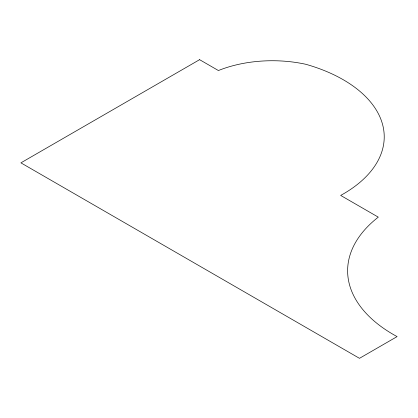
<?xml version="1.0" encoding="UTF-8"?>
<svg xmlns="http://www.w3.org/2000/svg" width="418" height="418" viewBox="0 0 418 418"><rect width="100%" height="100%" fill="white"/><g stroke="black" fill="none" stroke-linecap="round" stroke-linejoin="round"><path stroke-width="0.63" d="M199.595 59.675L20.9 162.848L359.48 358.325L397.1 336.605A156.076 90.11 0 0 1 378.29 217.146L340.67 195.425A139.936 80.789 0 0 0 305.809 64.288A94.144 54.356 0 0 0 218.405 70.537L199.595 59.675"/></g></svg>
